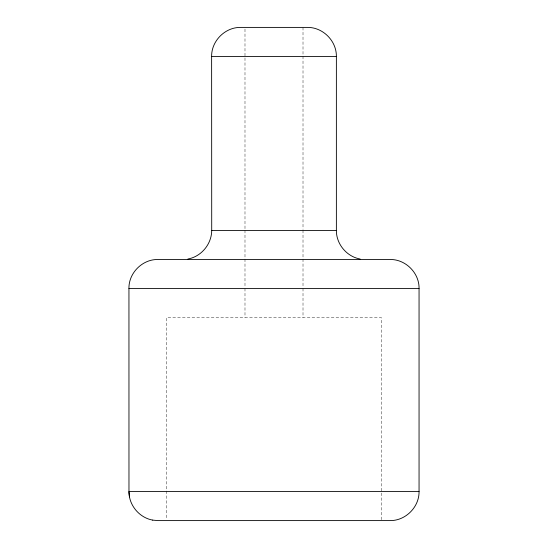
<?xml version="1.0" encoding="UTF-8"?>
<svg xmlns="http://www.w3.org/2000/svg" width="548" height="548" viewBox="0 0 548 548"><rect width="100%" height="100%" fill="white"/><g stroke="black" fill="none" stroke-linecap="round" stroke-linejoin="round"><path stroke-width="0.41" stroke-dasharray="2.74 2.06" d="M381.346 519.744L381.346 317.518L166.654 317.518L166.654 519.744M303.01 27.4L303.01 229.372M303.01 230.229L303.01 287.563M303.01 288.419L303.01 317.518M244.99 29.113L244.99 229.372M244.99 230.229L244.99 287.563M244.99 288.419L244.99 317.518"/><path stroke-width="0.82" d="M152.728 520.114C139.329 517.757 128.849 505.201 128.972 491.59L128.944 288.508C128.602 273 142.405 259.183 157.954 259.492L390.046 259.492C405.595 259.183 419.398 273 419.056 288.508L419.056 491.59C419.289 507.092 405.547 520.833 390.046 520.6L157.954 520.6L152.693 520.114M187.889 259.012C201.335 256.628 211.624 244.072 211.713 230.482L211.624 56.41C211.391 40.908 225.132 27.167 240.634 27.4L307.366 27.4C322.868 27.167 336.609 40.908 336.376 56.41L336.376 230.482C336.273 244.086 346.72 256.622 360.111 259.012M211.624 56.41L336.376 56.41M211.624 230.482L336.376 230.482M128.944 288.508L419.056 288.508M419.056 491.59L128.944 491.59L129.492 496.865"/></g></svg>
